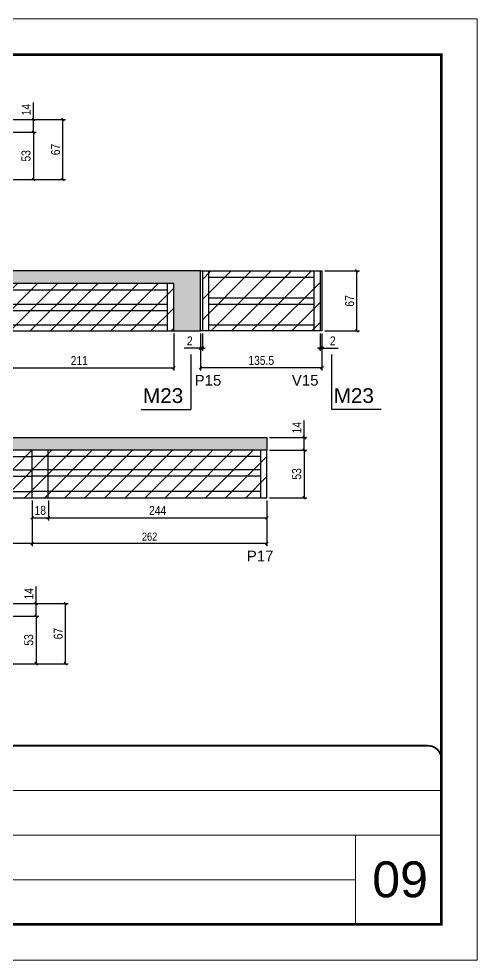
# Model space of a CAD drawing. Extents: x 3330 to 22105, y 1197 to 30204.
# Drawn here: x 13819 to 14331, y 26466 to 27516 of the extents above; entities that cross this region are included whole.
import ezdxf

# ---------------------------------------------------------------- set-up
doc = ezdxf.new("R2010")
doc.units = 0
doc.linetypes.add('CONTINUO', pattern=[0])
doc.linetypes.add('DASHED', pattern=[0.75, 0.5, -0.25])
for name, color, linetype in [('5', 5, 'Continuous'), ('COTA', 241, 'Continuous'), ('NOMENCLATURA', 7, 'Continuous'), ('Painéis', 200, 'Continuous'), ('SARR_2.2x7', 40, 'Continuous')]:
    doc.layers.add(name, color=color, linetype=linetype)
for name, color, linetype, lineweight in [('CARIMBO', 255, 'Continuous', 9), ('Folhas', 255, 'Continuous', 9), ('Hachura', 251, 'Continuous', 9), ('SARRAFO DE PRESSAO', 251, 'DASHED', 9)]:
    doc.layers.add(name, color=color, linetype=linetype, lineweight=lineweight)
doc.styles.add('ARIAL', font='arial.ttf')
doc.styles.add('COTA TECNICA', font='techl___.ttf', dxfattribs={"height": 10})
doc.styles.add('COTA TECNICA-50', font='techl___.ttf', dxfattribs={"height": 9})
doc.styles.get("Standard").update_dxf_attribs({"font": 'arial.ttf'})
doc.dimstyles.new('COTA PAINEL-50', dxfattribs={"dimtxt": 9, "dimasz": 3, "dimexe": 3, "dimexo": 3, "dimgap": 3, "dimtad": 1, "dimdec": 1, "dimzin": 12, "dimdsep": 46, "dimtxsty": 'COTA TECNICA-50', "dimblk1": 'OBLIQUE', "dimblk2": 'OBLIQUE', "dimsah": 1, "dimcen": 0.9, "dimclrd": 4, "dimclre": 4, "dimclrt": 240, "dimadec": 1, "dimazin": 3, "dimtfac": 1, "dimtdec": 1, "dimtmove": 0, "dimatfit": 3, "dimfxl": 1, "dimtolj": 1, "dimtzin": 12, "dimarcsym": 0})
doc.dimstyles.new('PAINEL', dxfattribs={"dimtxt": 10, "dimasz": 3, "dimexe": 3, "dimexo": 3, "dimgap": 3, "dimtad": 1, "dimdec": 1, "dimzin": 12, "dimdsep": 46, "dimtxsty": 'COTA TECNICA', "dimblk1": 'OBLIQUE', "dimblk2": 'OBLIQUE', "dimsah": 1, "dimcen": 0.9, "dimclrd": 4, "dimclre": 4, "dimclrt": 240, "dimadec": 1, "dimazin": 3, "dimtfac": 1, "dimtdec": 1, "dimtmove": 0, "dimatfit": 3, "dimfxl": 1, "dimtolj": 1, "dimtzin": 12, "dimarcsym": 0})

# ---------------------------------------------------------------- blocks, each defined once
blk = doc.blocks.new('9999999999')
at = {"color": 30, "linetype": 'CONTINUO'}
for p, q in [((98564.6, 34379.6), (99584, 34379.6)), ((98564.6, 34329.8), (99488, 34329.8)), ((99584, 34329.8), (99488, 34329.8)), ((99488, 34329.8), (99488, 34230.2)), ((98564.6, 34280), (99488, 34280))]:
    blk.add_line(p, q, dxfattribs=at)
at = {"color": 30, "linetype": 'CONTINUO', "const_width": 2}
blk.add_lwpolyline([(99584, 34230.2), (99584, 34414.4, 0.414214), (99569, 34429.4), (98229, 34429.4, 0.414214), (98214, 34414.4), (98214, 34245.2, 0.414214), (98229, 34230.2), (99584, 34230.2)], format="xyb", dxfattribs=at)
at = {"layer": 'Folhas'}
blk.add_lwpolyline([(98139, 34190.2), (99624, 34190.2), (99624, 35240.2), (98139, 35240.2)], close=True, dxfattribs=at)
at = {"layer": 'Folhas', "color": 30, "const_width": 3}
blk.add_lwpolyline([(98214, 34230.2), (99584, 34230.2), (99584, 35200.2), (98214, 35200.2)], close=True, dxfattribs=at)
blk = doc.blocks.new('_Oblique')
at = {"color": 0, "linetype": 'ByBlock', "lineweight": -2}
blk.add_line((-0.5, -0.5), (0.5, 0.5), dxfattribs=at)
blk = doc.blocks.new('*D1196')
at = {"layer": 'COTA', "color": 4, "linetype": 'ByBlock', "lineweight": -2, "transparency": 16777216}
for p, q in [((13799.3, 27389.7), (13838.6, 27389.7)), ((13835.6, 27389.7), (13835.6, 27336.7)), ((13799.3, 27336.7), (13838.6, 27336.7))]:
    blk.add_line(p, q, dxfattribs=at)
at = {"layer": 'Defpoints', "color": 0, "linetype": 'ByBlock', "transparency": 16777216}
for p in [(13796.3, 27389.7), (13796.3, 27336.7), (13835.6, 27336.7)]:
    blk.add_point(p, dxfattribs=at)
at = {"layer": 'COTA', "color": 4, "linetype": 'ByBlock', "lineweight": -2, "transparency": 16777216, "xscale": 3, "yscale": 3, "zscale": 3}
for p, rotation in [((13835.6, 27389.7), 90), ((13835.6, 27336.7), 270)]:
    blk.add_blockref('_Oblique', p, dxfattribs=dict(at, rotation=rotation))
at = {"layer": 'COTA', "color": 240, "linetype": 'ByBlock', "transparency": 16777216, "insert": (13827.4, 27363.2), "char_height": 10, "attachment_point": 5, "rotation": 90, "style": 'COTA TECNICA'}
blk.add_mtext('\\A1;53', dxfattribs=at)
blk = doc.blocks.new('*D1197')
at = {"layer": 'COTA', "color": 4, "linetype": 'ByBlock', "lineweight": -2, "transparency": 16777216}
for p, q in [((13835.6, 27403.7), (13835.6, 27422.8)), ((13799.3, 27403.7), (13838.6, 27403.7)), ((13835.6, 27389.7), (13835.6, 27403.7)), ((13799.3, 27389.7), (13838.6, 27389.7))]:
    blk.add_line(p, q, dxfattribs=at)
at = {"layer": 'Defpoints', "color": 0, "linetype": 'ByBlock', "transparency": 16777216}
for p in [(13796.3, 27403.7), (13835.6, 27403.7), (13796.3, 27389.7)]:
    blk.add_point(p, dxfattribs=at)
at = {"layer": 'COTA', "color": 4, "linetype": 'ByBlock', "lineweight": -2, "transparency": 16777216, "xscale": 3, "yscale": 3, "zscale": 3}
for p, rotation in [((13835.6, 27403.7), 90), ((13835.6, 27389.7), 270)]:
    blk.add_blockref('_Oblique', p, dxfattribs=dict(at, rotation=rotation))
at = {"layer": 'COTA', "color": 240, "linetype": 'ByBlock', "transparency": 16777216, "insert": (13827.6, 27414.7), "char_height": 10, "attachment_point": 5, "rotation": 90, "style": 'COTA TECNICA'}
blk.add_mtext('\\A1;14', dxfattribs=at)
blk = doc.blocks.new('*D1198')
at = {"layer": 'COTA', "color": 4, "linetype": 'ByBlock', "lineweight": -2, "transparency": 16777216}
for p, q in [((13799.3, 27403.7), (13871.5, 27403.7)), ((13868.5, 27336.7), (13868.5, 27403.7)), ((13799.3, 27336.7), (13871.5, 27336.7))]:
    blk.add_line(p, q, dxfattribs=at)
at = {"layer": 'Defpoints', "color": 0, "linetype": 'ByBlock', "transparency": 16777216}
for p in [(13796.3, 27403.7), (13868.5, 27403.7), (13796.3, 27336.7)]:
    blk.add_point(p, dxfattribs=at)
at = {"layer": 'COTA', "color": 4, "linetype": 'ByBlock', "lineweight": -2, "transparency": 16777216, "xscale": 3, "yscale": 3, "zscale": 3}
for p, rotation in [((13868.5, 27403.7), 90), ((13868.5, 27336.7), 270)]:
    blk.add_blockref('_Oblique', p, dxfattribs=dict(at, rotation=rotation))
at = {"layer": 'COTA', "color": 240, "linetype": 'ByBlock', "transparency": 16777216, "insert": (13860.4, 27370.2), "char_height": 10, "attachment_point": 5, "rotation": 90, "style": 'COTA TECNICA'}
blk.add_mtext('\\A1;67', dxfattribs=at)
blk = doc.blocks.new('*D1201')
at = {"layer": 'COTA', "color": 4, "linetype": 'ByBlock', "lineweight": -2, "transparency": 16777216}
for p, q in [((13781.3, 27164.8), (13781.3, 27123.7)), ((13992.3, 27164.8), (13992.3, 27123.7)), ((13781.3, 27126.7), (13992.3, 27126.7))]:
    blk.add_line(p, q, dxfattribs=at)
at = {"layer": 'Defpoints', "color": 0, "linetype": 'ByBlock', "transparency": 16777216}
for p in [(13781.3, 27167.8), (13992.3, 27167.8), (13992.3, 27126.7)]:
    blk.add_point(p, dxfattribs=at)
at = {"layer": 'COTA', "color": 4, "linetype": 'ByBlock', "lineweight": -2, "transparency": 16777216, "xscale": 3, "yscale": 3, "zscale": 3, "rotation": 180}
blk.add_blockref('_Oblique', (13781.3, 27126.7), dxfattribs=at)
at = {"layer": 'COTA', "color": 4, "linetype": 'ByBlock', "lineweight": -2, "transparency": 16777216, "xscale": 3, "yscale": 3, "zscale": 3}
blk.add_blockref('_Oblique', (13992.3, 27126.7), dxfattribs=at)
at = {"layer": 'COTA', "color": 240, "linetype": 'ByBlock', "transparency": 16777216, "insert": (13886.8, 27134.7), "char_height": 10, "attachment_point": 5, "style": 'COTA TECNICA'}
blk.add_mtext('\\A1;211', dxfattribs=at)
blk = doc.blocks.new('*D1158')
at = {"layer": 'COTA', "color": 4, "linetype": 'ByBlock', "lineweight": -2, "transparency": 16777216}
for p, q in [((14022.3, 27164.8), (14022.3, 27123.7)), ((14157.8, 27164.8), (14157.8, 27123.7)), ((14157.8, 27126.7), (14022.3, 27126.7))]:
    blk.add_line(p, q, dxfattribs=at)
at = {"layer": 'Defpoints', "color": 0, "linetype": 'ByBlock', "transparency": 16777216}
for p in [(14022.3, 27167.8), (14157.8, 27167.8), (14022.3, 27126.7)]:
    blk.add_point(p, dxfattribs=at)
at = {"layer": 'COTA', "color": 4, "linetype": 'ByBlock', "lineweight": -2, "transparency": 16777216, "xscale": 3, "yscale": 3, "zscale": 3, "rotation": 180}
blk.add_blockref('_Oblique', (14022.3, 27126.7), dxfattribs=at)
at = {"layer": 'COTA', "color": 4, "linetype": 'ByBlock', "lineweight": -2, "transparency": 16777216, "xscale": 3, "yscale": 3, "zscale": 3}
blk.add_blockref('_Oblique', (14157.8, 27126.7), dxfattribs=at)
at = {"layer": 'COTA', "color": 240, "linetype": 'ByBlock', "transparency": 16777216, "insert": (14090, 27134.9), "char_height": 10, "attachment_point": 5, "style": 'COTA TECNICA'}
blk.add_mtext('\\A1;135.5', dxfattribs=at)
blk = doc.blocks.new('*D1159')
at = {"layer": 'COTA', "color": 4, "linetype": 'ByBlock', "lineweight": -2, "transparency": 16777216}
for p, q in [((14160.8, 27234.8), (14199.8, 27234.8)), ((14196.8, 27167.8), (14196.8, 27234.8)), ((14160.8, 27167.8), (14199.8, 27167.8))]:
    blk.add_line(p, q, dxfattribs=at)
at = {"layer": 'Defpoints', "color": 0, "linetype": 'ByBlock', "transparency": 16777216}
for p in [(14157.8, 27234.8), (14196.8, 27234.8), (14157.8, 27167.8)]:
    blk.add_point(p, dxfattribs=at)
at = {"layer": 'COTA', "color": 4, "linetype": 'ByBlock', "lineweight": -2, "transparency": 16777216, "xscale": 3, "yscale": 3, "zscale": 3}
for p, rotation in [((14196.8, 27234.8), 90), ((14196.8, 27167.8), 270)]:
    blk.add_blockref('_Oblique', p, dxfattribs=dict(at, rotation=rotation))
at = {"layer": 'COTA', "color": 240, "linetype": 'ByBlock', "transparency": 16777216, "insert": (14188.7, 27201.3), "char_height": 10, "attachment_point": 5, "rotation": 90, "style": 'COTA TECNICA'}
blk.add_mtext('\\A1;67', dxfattribs=at)
blk = doc.blocks.new('*D1160')
at = {"layer": 'COTA', "color": 4, "linetype": 'ByBlock', "lineweight": -2, "transparency": 16777216}
for p, q in [((14155.8, 27164.8), (14155.8, 27145.7)), ((14157.8, 27164.8), (14157.8, 27145.7)), ((14155.8, 27148.7), (14152.8, 27148.7)), ((14155.8, 27148.7), (14157.8, 27148.7)), ((14157.8, 27148.7), (14175.9, 27148.7))]:
    blk.add_line(p, q, dxfattribs=at)
at = {"layer": 'Defpoints', "color": 0, "linetype": 'ByBlock', "transparency": 16777216}
for p in [(14155.8, 27167.8), (14157.8, 27167.8), (14157.8, 27148.7)]:
    blk.add_point(p, dxfattribs=at)
at = {"layer": 'COTA', "color": 4, "linetype": 'ByBlock', "lineweight": -2, "transparency": 16777216, "xscale": 3, "yscale": 3, "zscale": 3}
blk.add_blockref('_Oblique', (14155.8, 27148.7), dxfattribs=at)
at = {"layer": 'COTA', "color": 4, "linetype": 'ByBlock', "lineweight": -2, "transparency": 16777216, "xscale": 3, "yscale": 3, "zscale": 3, "rotation": 180}
blk.add_blockref('_Oblique', (14157.8, 27148.7), dxfattribs=at)
at = {"layer": 'COTA', "color": 240, "linetype": 'ByBlock', "transparency": 16777216, "insert": (14169.8, 27156.7), "char_height": 10, "attachment_point": 5, "style": 'COTA TECNICA'}
blk.add_mtext('\\A1;2', dxfattribs=at)
blk = doc.blocks.new('*D1161')
at = {"layer": 'COTA', "color": 4, "linetype": 'ByBlock', "lineweight": -2, "transparency": 16777216}
for p, q in [((14022.3, 27164.8), (14022.3, 27145.7)), ((14024.3, 27164.8), (14024.3, 27145.7)), ((14022.3, 27148.7), (14004.1, 27148.7)), ((14024.3, 27148.7), (14022.3, 27148.7)), ((14024.3, 27148.7), (14027.3, 27148.7))]:
    blk.add_line(p, q, dxfattribs=at)
at = {"layer": 'Defpoints', "color": 0, "linetype": 'ByBlock', "transparency": 16777216}
for p in [(14022.3, 27167.8), (14024.3, 27167.8), (14022.3, 27148.7)]:
    blk.add_point(p, dxfattribs=at)
at = {"layer": 'COTA', "color": 4, "linetype": 'ByBlock', "lineweight": -2, "transparency": 16777216, "xscale": 3, "yscale": 3, "zscale": 3}
blk.add_blockref('_Oblique', (14022.3, 27148.7), dxfattribs=at)
at = {"layer": 'COTA', "color": 4, "linetype": 'ByBlock', "lineweight": -2, "transparency": 16777216, "xscale": 3, "yscale": 3, "zscale": 3, "rotation": 180}
blk.add_blockref('_Oblique', (14024.3, 27148.7), dxfattribs=at)
at = {"layer": 'COTA', "color": 240, "linetype": 'ByBlock', "transparency": 16777216, "insert": (14010.2, 27156.7), "char_height": 10, "attachment_point": 5, "style": 'COTA TECNICA'}
blk.add_mtext('\\A1;2', dxfattribs=at)
blk = doc.blocks.new('*D1164')
at = {"layer": 'COTA', "color": 4, "linetype": 'ByBlock', "lineweight": -2, "transparency": 16777216}
for p, q in [((13834.3, 26978.8), (13834.3, 26927.7)), ((14096.3, 26978.8), (14096.3, 26927.7)), ((14096.3, 26930.7), (13834.3, 26930.7))]:
    blk.add_line(p, q, dxfattribs=at)
at = {"layer": 'Defpoints', "color": 0, "linetype": 'ByBlock', "transparency": 16777216}
for p in [(13834.3, 26981.8), (14096.3, 26981.8), (13834.3, 26930.7)]:
    blk.add_point(p, dxfattribs=at)
at = {"layer": 'COTA', "color": 4, "linetype": 'ByBlock', "lineweight": -2, "transparency": 16777216, "xscale": 3, "yscale": 3, "zscale": 3, "rotation": 180}
blk.add_blockref('_Oblique', (13834.3, 26930.7), dxfattribs=at)
at = {"layer": 'COTA', "color": 4, "linetype": 'ByBlock', "lineweight": -2, "transparency": 16777216, "xscale": 3, "yscale": 3, "zscale": 3}
blk.add_blockref('_Oblique', (14096.3, 26930.7), dxfattribs=at)
at = {"layer": 'COTA', "color": 240, "linetype": 'ByBlock', "transparency": 16777216, "insert": (13965.3, 26938.3), "char_height": 9, "attachment_point": 5, "style": 'COTA TECNICA-50'}
blk.add_mtext('\\A1;262', dxfattribs=at)
blk = doc.blocks.new('*D1165')
at = {"layer": 'COTA', "color": 4, "linetype": 'ByBlock', "lineweight": -2, "transparency": 16777216}
for p, q in [((13590.3, 26978.8), (13590.3, 26927.7)), ((13834.3, 26978.8), (13834.3, 26927.7)), ((13834.3, 26930.7), (13590.3, 26930.7))]:
    blk.add_line(p, q, dxfattribs=at)
at = {"layer": 'Defpoints', "color": 0, "linetype": 'ByBlock', "transparency": 16777216}
for p in [(13590.3, 26981.8), (13834.3, 26981.8), (13590.3, 26930.7)]:
    blk.add_point(p, dxfattribs=at)
at = {"layer": 'COTA', "color": 4, "linetype": 'ByBlock', "lineweight": -2, "transparency": 16777216, "xscale": 3, "yscale": 3, "zscale": 3, "rotation": 180}
blk.add_blockref('_Oblique', (13590.3, 26930.7), dxfattribs=at)
at = {"layer": 'COTA', "color": 4, "linetype": 'ByBlock', "lineweight": -2, "transparency": 16777216, "xscale": 3, "yscale": 3, "zscale": 3}
blk.add_blockref('_Oblique', (13834.3, 26930.7), dxfattribs=at)
at = {"layer": 'COTA', "color": 240, "linetype": 'ByBlock', "transparency": 16777216, "insert": (13712.3, 26938.2), "char_height": 9, "attachment_point": 5, "style": 'COTA TECNICA-50'}
blk.add_mtext('\\A1;244', dxfattribs=at)
blk = doc.blocks.new('*D1166')
at = {"layer": 'COTA', "color": 4, "linetype": 'ByBlock', "lineweight": -2, "transparency": 16777216}
for p, q in [((13834.3, 26978.8), (13834.3, 26956.5)), ((13852.3, 26978.8), (13852.3, 26956.5)), ((13834.3, 26959.5), (13852.3, 26959.5))]:
    blk.add_line(p, q, dxfattribs=at)
at = {"layer": 'Defpoints', "color": 0, "linetype": 'ByBlock', "transparency": 16777216}
for p in [(13834.3, 26981.8), (13852.3, 26981.8), (13852.3, 26959.5)]:
    blk.add_point(p, dxfattribs=at)
at = {"layer": 'COTA', "color": 4, "linetype": 'ByBlock', "lineweight": -2, "transparency": 16777216, "xscale": 3, "yscale": 3, "zscale": 3, "rotation": 180}
blk.add_blockref('_Oblique', (13834.3, 26959.5), dxfattribs=at)
at = {"layer": 'COTA', "color": 4, "linetype": 'ByBlock', "lineweight": -2, "transparency": 16777216, "xscale": 3, "yscale": 3, "zscale": 3}
blk.add_blockref('_Oblique', (13852.3, 26959.5), dxfattribs=at)
at = {"layer": 'COTA', "color": 240, "linetype": 'ByBlock', "transparency": 16777216, "insert": (13843.3, 26967.6), "char_height": 10, "attachment_point": 5, "style": 'COTA TECNICA'}
blk.add_mtext('\\A1;18', dxfattribs=at)
blk = doc.blocks.new('*D1167')
at = {"layer": 'COTA', "color": 4, "linetype": 'ByBlock', "lineweight": -2, "transparency": 16777216}
for p, q in [((13852.3, 26978.8), (13852.3, 26956.5)), ((14096.3, 26978.8), (14096.3, 26956.5)), ((13852.3, 26959.5), (14096.3, 26959.5))]:
    blk.add_line(p, q, dxfattribs=at)
at = {"layer": 'Defpoints', "color": 0, "linetype": 'ByBlock', "transparency": 16777216}
for p in [(13852.3, 26981.8), (14096.3, 26981.8), (14096.3, 26959.5)]:
    blk.add_point(p, dxfattribs=at)
at = {"layer": 'COTA', "color": 4, "linetype": 'ByBlock', "lineweight": -2, "transparency": 16777216, "xscale": 3, "yscale": 3, "zscale": 3, "rotation": 180}
blk.add_blockref('_Oblique', (13852.3, 26959.5), dxfattribs=at)
at = {"layer": 'COTA', "color": 4, "linetype": 'ByBlock', "lineweight": -2, "transparency": 16777216, "xscale": 3, "yscale": 3, "zscale": 3}
blk.add_blockref('_Oblique', (14096.3, 26959.5), dxfattribs=at)
at = {"layer": 'COTA', "color": 240, "linetype": 'ByBlock', "transparency": 16777216, "insert": (13974.3, 26967.6), "char_height": 10, "attachment_point": 5, "style": 'COTA TECNICA'}
blk.add_mtext('\\A1;244', dxfattribs=at)
blk = doc.blocks.new('*D1169')
at = {"layer": 'COTA', "color": 4, "linetype": 'ByBlock', "lineweight": -2, "transparency": 16777216}
for p, q in [((14099.3, 27034.8), (14140.9, 27034.8)), ((14137.9, 27034.8), (14137.9, 26981.8)), ((14099.3, 26981.8), (14140.9, 26981.8))]:
    blk.add_line(p, q, dxfattribs=at)
at = {"layer": 'Defpoints', "color": 0, "linetype": 'ByBlock', "transparency": 16777216}
for p in [(14096.3, 27034.8), (14096.3, 26981.8), (14137.9, 26981.8)]:
    blk.add_point(p, dxfattribs=at)
at = {"layer": 'COTA', "color": 4, "linetype": 'ByBlock', "lineweight": -2, "transparency": 16777216, "xscale": 3, "yscale": 3, "zscale": 3}
for p, rotation in [((14137.9, 27034.8), 90), ((14137.9, 26981.8), 270)]:
    blk.add_blockref('_Oblique', p, dxfattribs=dict(at, rotation=rotation))
at = {"layer": 'COTA', "color": 240, "linetype": 'ByBlock', "transparency": 16777216, "insert": (14129.6, 27008.3), "char_height": 10, "attachment_point": 5, "rotation": 90, "style": 'COTA TECNICA'}
blk.add_mtext('\\A1;53', dxfattribs=at)
blk = doc.blocks.new('*D1170')
at = {"layer": 'COTA', "color": 4, "linetype": 'ByBlock', "lineweight": -2, "transparency": 16777216}
for p, q in [((14137.9, 27048.8), (14137.9, 27067.9)), ((14099.3, 27048.8), (14140.9, 27048.8)), ((14137.9, 27034.8), (14137.9, 27048.8)), ((14099.3, 27034.8), (14140.9, 27034.8))]:
    blk.add_line(p, q, dxfattribs=at)
at = {"layer": 'Defpoints', "color": 0, "linetype": 'ByBlock', "transparency": 16777216}
for p in [(14096.3, 27048.8), (14137.9, 27048.8), (14096.3, 27034.8)]:
    blk.add_point(p, dxfattribs=at)
at = {"layer": 'COTA', "color": 4, "linetype": 'ByBlock', "lineweight": -2, "transparency": 16777216, "xscale": 3, "yscale": 3, "zscale": 3}
for p, rotation in [((14137.9, 27048.8), 90), ((14137.9, 27034.8), 270)]:
    blk.add_blockref('_Oblique', p, dxfattribs=dict(at, rotation=rotation))
at = {"layer": 'COTA', "color": 240, "linetype": 'ByBlock', "transparency": 16777216, "insert": (14129.8, 27059.9), "char_height": 10, "attachment_point": 5, "rotation": 90, "style": 'COTA TECNICA'}
blk.add_mtext('\\A1;14', dxfattribs=at)
blk = doc.blocks.new('*D1175')
at = {"layer": 'COTA', "color": 4, "linetype": 'ByBlock', "lineweight": -2, "transparency": 16777216}
for p, q in [((13802.3, 26849.7), (13841.6, 26849.7)), ((13838.6, 26849.7), (13838.6, 26796.7)), ((13802.3, 26796.7), (13841.6, 26796.7))]:
    blk.add_line(p, q, dxfattribs=at)
at = {"layer": 'Defpoints', "color": 0, "linetype": 'ByBlock', "transparency": 16777216}
for p in [(13799.3, 26849.7), (13799.3, 26796.7), (13838.6, 26796.7)]:
    blk.add_point(p, dxfattribs=at)
at = {"layer": 'COTA', "color": 4, "linetype": 'ByBlock', "lineweight": -2, "transparency": 16777216, "xscale": 3, "yscale": 3, "zscale": 3}
for p, rotation in [((13838.6, 26849.7), 90), ((13838.6, 26796.7), 270)]:
    blk.add_blockref('_Oblique', p, dxfattribs=dict(at, rotation=rotation))
at = {"layer": 'COTA', "color": 240, "linetype": 'ByBlock', "transparency": 16777216, "insert": (13830.4, 26823.2), "char_height": 10, "attachment_point": 5, "rotation": 90, "style": 'COTA TECNICA'}
blk.add_mtext('\\A1;53', dxfattribs=at)
blk = doc.blocks.new('*D1176')
at = {"layer": 'COTA', "color": 4, "linetype": 'ByBlock', "lineweight": -2, "transparency": 16777216}
for p, q in [((13838.6, 26863.7), (13838.6, 26882.8)), ((13802.3, 26863.7), (13841.6, 26863.7)), ((13838.6, 26849.7), (13838.6, 26863.7)), ((13802.3, 26849.7), (13841.6, 26849.7))]:
    blk.add_line(p, q, dxfattribs=at)
at = {"layer": 'Defpoints', "color": 0, "linetype": 'ByBlock', "transparency": 16777216}
for p in [(13799.3, 26863.7), (13838.6, 26863.7), (13799.3, 26849.7)]:
    blk.add_point(p, dxfattribs=at)
at = {"layer": 'COTA', "color": 4, "linetype": 'ByBlock', "lineweight": -2, "transparency": 16777216, "xscale": 3, "yscale": 3, "zscale": 3}
for p, rotation in [((13838.6, 26863.7), 90), ((13838.6, 26849.7), 270)]:
    blk.add_blockref('_Oblique', p, dxfattribs=dict(at, rotation=rotation))
at = {"layer": 'COTA', "color": 240, "linetype": 'ByBlock', "transparency": 16777216, "insert": (13830.6, 26874.7), "char_height": 10, "attachment_point": 5, "rotation": 90, "style": 'COTA TECNICA'}
blk.add_mtext('\\A1;14', dxfattribs=at)
blk = doc.blocks.new('*D1177')
at = {"layer": 'COTA', "color": 4, "linetype": 'ByBlock', "lineweight": -2, "transparency": 16777216}
for p, q in [((13802.3, 26863.7), (13874.5, 26863.7)), ((13871.5, 26796.7), (13871.5, 26863.7)), ((13802.3, 26796.7), (13874.5, 26796.7))]:
    blk.add_line(p, q, dxfattribs=at)
at = {"layer": 'Defpoints', "color": 0, "linetype": 'ByBlock', "transparency": 16777216}
for p in [(13799.3, 26863.7), (13871.5, 26863.7), (13799.3, 26796.7)]:
    blk.add_point(p, dxfattribs=at)
at = {"layer": 'COTA', "color": 4, "linetype": 'ByBlock', "lineweight": -2, "transparency": 16777216, "xscale": 3, "yscale": 3, "zscale": 3}
for p, rotation in [((13871.5, 26863.7), 90), ((13871.5, 26796.7), 270)]:
    blk.add_blockref('_Oblique', p, dxfattribs=dict(at, rotation=rotation))
at = {"layer": 'COTA', "color": 240, "linetype": 'ByBlock', "transparency": 16777216, "insert": (13863.4, 26830.2), "char_height": 10, "attachment_point": 5, "rotation": 90, "style": 'COTA TECNICA'}
blk.add_mtext('\\A1;67', dxfattribs=at)

msp = doc.modelspace()

# ---------------------------------------------------------------- hatches: boundary and pattern name
at = {"layer": 'COTA', "linetype": 'ByBlock'}
h = msp.add_hatch(dxfattribs=at)
h.set_pattern_fill('AR-CONC', color=256, scale=0.03)
h.set_pattern_definition([(50, (-116174.9415, -5427.082), (5.46554007, -0.47817257), [0.5715, -6.2865]), (355, (-116174.9415, -5427.082), (-1.05730264, 5.73170536), [0.4572, -5.02921753]), (100.4514447, (-116174.486, -5427.122), (4.40823741, 5.25353256), [0.48570026, -5.34270734]), (46.1842, (-116174.9415, -5425.558), (8.13237123, -1.26126984), [0.85725, -9.42975]), (96.6355576, (-116174.264, -5425.663), (7.122124, 7.42278374), [0.7285507, -8.01406824]), (351.184151, (-116174.9415, -5425.558), (7.122124, 7.42278374), [0.685799, -7.54379196]), (21, (-116174.1795, -5425.939), (4.54843174, -3.06795595), [0.5715, -6.2865]), (326, (-116174.1795, -5425.939), (1.85406085, 5.52563898), [0.4572, -5.0292]), (71.451445, (-116173.8004, -5426.195), (6.40249258, 2.45768307), [0.48570026, -5.34269813]), (37.5, (-116174.9415, -5427.0821), (0.092658098, 2.536651166), [0, -4.96824, 0, -5.1054, 0, -5.04825]), (7.5, (-116174.9415, -5427.0821), (2.004589875, 3.005417245), [0, -2.91084, 0, -4.85394, 0, -1.92405]), (327.5, (-116176.6407, -5427.0821), (4.067717855, -0.17186232), [0, -1.905, 0, -5.9436, 0, -7.8867]), (317.5, (-116177.4027, -5427.082), (4.44387544, 0.76279473), [0, -2.4765, 0, -3.94716, 0, -5.6007])])
h.paths.add_polyline_path([(13992.26, 27167.77), (14022.26, 27167.77), (14022.26, 27234.77), (13293.26, 27234.77), (13293.26, 27220.77), (13992.26, 27220.77)])
h = msp.add_hatch(dxfattribs=at)
h.set_pattern_fill('AR-CONC', color=256, scale=0.03)
h.set_pattern_definition([(50, (-116174.9415, -5442.51), (5.46554007, -0.47817257), [0.5715, -6.2865]), (355, (-116174.9415, -5442.51), (-1.05730264, 5.73170536), [0.4572, -5.02921753]), (100.4514447, (-116174.486, -5442.55), (4.40823741, 5.25353256), [0.48570026, -5.34270734]), (46.1842, (-116174.9415, -5440.986), (8.13237123, -1.26126984), [0.85725, -9.42975]), (96.6355576, (-116174.264, -5441.091), (7.122124, 7.42278374), [0.7285507, -8.01406824]), (351.184151, (-116174.9415, -5440.986), (7.122124, 7.42278374), [0.685799, -7.54379196]), (21, (-116174.1795, -5441.367), (4.54843174, -3.06795595), [0.5715, -6.2865]), (326, (-116174.1795, -5441.367), (1.85406085, 5.52563898), [0.4572, -5.0292]), (71.451445, (-116173.8004, -5441.6226), (6.40249258, 2.45768307), [0.48570026, -5.34269813]), (37.5, (-116174.9415, -5442.5099), (0.092658098, 2.536651166), [0, -4.96824, 0, -5.1054, 0, -5.04825]), (7.5, (-116174.9415, -5442.51), (2.004589875, 3.005417245), [0, -2.91084, 0, -4.85394, 0, -1.92405]), (327.5, (-116176.6407, -5442.5099), (4.067717855, -0.17186232), [0, -1.905, 0, -5.9436, 0, -7.8867]), (317.5, (-116177.4027, -5442.51), (4.44387544, 0.76279473), [0, -2.4765, 0, -3.94716, 0, -5.6007])])
h.paths.add_polyline_path([(13590.26, 27034.83), (14096.26, 27034.83), (14096.26, 27048.83), (13560.26, 27048.83), (13560.26, 26981.83), (13590.26, 26981.83)])
at = {"layer": 'Hachura', "linetype": 'ByBlock'}
h = msp.add_hatch(dxfattribs=at)
h.set_pattern_fill('ANSI31', color=256, scale=5)
h.paths.add_polyline_path([(13537.26, 27389.67), (13293.26, 27389.67), (13293.26, 27336.67), (13537.26, 27336.67)])
h.paths.add_polyline_path([(13674.26, 27389.67), (13537.26, 27389.67), (13537.26, 27336.67), (13674.26, 27336.67)])
h.paths.add_polyline_path([(13796.26, 27389.67), (13674.26, 27389.67), (13674.26, 27336.67), (13796.26, 27336.67)])
h.paths.add_polyline_path([(13537.26, 27220.77), (13293.26, 27220.77), (13293.26, 27167.77), (13537.26, 27167.77)])
h.paths.add_polyline_path([(13781.26, 27220.77), (13537.26, 27220.77), (13537.26, 27167.77), (13781.26, 27167.77)])
h.paths.add_polyline_path([(13992.26, 27220.77), (13781.26, 27220.77), (13781.26, 27167.77), (13992.26, 27167.77)])
h.paths.add_polyline_path([(14155.76, 27234.77), (14024.26, 27234.77), (14024.26, 27167.77), (14155.76, 27167.77)])
h.paths.add_polyline_path([(14096.26, 27034.83), (13852.26, 27034.83), (13852.26, 26981.83), (14096.26, 26981.83)])
h.paths.add_polyline_path([(13852.26, 27034.83), (13834.26, 27034.83), (13834.26, 26981.83), (13852.26, 26981.83)])
h.paths.add_polyline_path([(13834.26, 27034.83), (13590.26, 27034.83), (13590.26, 26981.83), (13834.26, 26981.83)])
h.paths.add_polyline_path([(13560.26, 27048.83), (13415.26, 27048.83), (13415.26, 26981.83), (13560.26, 26981.83)])
h.paths.add_polyline_path([(13415.26, 27048.83), (13293.26, 27048.83), (13293.26, 26981.83), (13415.26, 26981.83)])
h.paths.add_polyline_path([(13537.26, 26849.67), (13293.26, 26849.67), (13293.26, 26796.67), (13537.26, 26796.67)])
h.paths.add_polyline_path([(13555.26, 26849.67), (13537.26, 26849.67), (13537.26, 26796.67), (13555.26, 26796.67)])
h.paths.add_polyline_path([(13799.26, 26849.67), (13555.26, 26849.67), (13555.26, 26796.67), (13799.26, 26796.67)])

# ---------------------------------------------------------------- linework, layer by layer
at = {"layer": 'COTA', "linetype": 'ByBlock'}
for p, q in [((14022.26, 27234.77), (13293.26, 27234.77)), ((13992.26, 27167.77), (14022.26, 27167.77)), ((13560.26, 27048.83), (14096.26, 27048.83)), ((14096.26, 27048.83), (14096.26, 27034.83))]:
    msp.add_line(p, q, dxfattribs=at)
at = {"layer": 'NOMENCLATURA', "linetype": 'Continuous'}
for p, q in [((14011.44, 27141.44), (14011.44, 27080.27)), ((14168.57, 27141.44), (14168.57, 27080.27)), ((13956.08, 27080.27), (14011.44, 27080.27)), ((14223.93, 27080.27), (14168.57, 27080.27))]:
    msp.add_line(p, q, dxfattribs=at)
at = {"layer": 'Painéis', "linetype": 'Continuous'}
for p, q in [((14022.26, 27167.77), (14022.26, 27234.77)), ((14022.26, 27234.77), (14157.76, 27234.77)), ((14024.26, 27234.77), (14024.26, 27167.77)), ((14155.76, 27234.77), (14155.76, 27167.77)), ((14157.76, 27234.77), (14157.76, 27167.77)), ((13992.26, 27220.77), (13293.26, 27220.77)), ((13992.26, 27167.77), (13992.26, 27220.77)), ((13293.26, 27167.77), (13992.26, 27167.77)), ((14157.76, 27167.77), (14022.26, 27167.77)), ((14096.26, 27034.83), (13590.26, 27034.83)), ((13834.26, 26981.83), (13834.26, 27034.83)), ((13852.26, 26981.83), (13852.26, 27034.83)), ((14096.26, 26981.83), (14096.26, 27034.83)), ((13590.26, 26981.83), (14096.26, 26981.83))]:
    msp.add_line(p, q, dxfattribs=at)
at = {"layer": 'SARR_2.2x7', "linetype": 'Continuous'}
for p, q in [((14031.26, 27234.77), (14031.26, 27167.77)), ((14031.26, 27227.77), (14148.76, 27227.77)), ((14148.76, 27234.77), (14148.76, 27167.77)), ((13985.26, 27167.77), (13985.26, 27220.77)), ((13781.26, 27213.77), (13985.26, 27213.77)), ((13781.26, 27197.77), (13985.26, 27197.77)), ((14031.26, 27204.84), (14148.76, 27204.84)), ((14031.26, 27197.84), (14148.76, 27197.84)), ((13781.26, 27190.77), (13985.26, 27190.77)), ((13781.26, 27174.77), (13985.26, 27174.77)), ((14031.26, 27174.77), (14148.76, 27174.77)), ((13597.26, 27027.83), (13834.26, 27027.83)), ((14089.26, 27027.83), (13834.26, 27027.83)), ((14089.26, 27034.83), (14089.26, 26981.83)), ((13597.26, 27012.82), (13834.26, 27012.82)), ((14089.26, 27012.82), (13834.26, 27012.82)), ((13597.26, 27005.82), (13834.26, 27005.82)), ((14089.26, 27005.82), (13834.26, 27005.82)), ((13597.26, 26988.83), (13834.26, 26988.83)), ((14089.26, 26988.83), (13834.26, 26988.83))]:
    msp.add_line(p, q, dxfattribs=at)

# ---------------------------------------------------------------- block references
at = {"layer": 'SARRAFO DE PRESSAO', "color": 6, "linetype": 'ByBlock'}
msp.add_blockref('9999999999', (-85292.92, -7724.23), dxfattribs=at)

# ---------------------------------------------------------------- texts
at = {"layer": '5', "linetype": 'Continuous'}
for s, rotation, p in [('P15', 359.99996, (14015.61, 27106.79)), ('V15', 359.99996, (14124.11, 27106.79)), ('P17', 0.00004, (14073.83, 26910.76))]:
    msp.add_text(s, height=12, rotation=rotation, dxfattribs=at).set_placement(p)
at = {"layer": 'CARIMBO', "style": 'ARIAL'}
msp.add_text('09', height=40, dxfattribs=at).set_placement((14213.92, 26536.12))
at = {"layer": 'NOMENCLATURA', "linetype": 'Continuous'}
for p in [(13958.02, 27087.47), (14170.92, 27087.47)]:
    msp.add_text('M23', height=16.5, dxfattribs=at).set_placement(p)

# ---------------------------------------------------------------- dimensions: what is measured, and where the dimension line sits
at = {"layer": 'COTA', "linetype": 'ByBlock'}
for base, p1, p2, angle, picture, middle in [((13835.65, 27403.67), (13796.26, 27389.67), (13796.26, 27403.67), 90, '*D1197', (13827.58, 27414.73)), ((13868.52, 27403.67), (13796.26, 27336.67), (13796.26, 27403.67), 90, '*D1198', (13860.42, 27370.17)), ((13835.65, 27336.67), (13796.26, 27389.67), (13796.26, 27336.67), 90, '*D1196', (13827.43, 27363.17)), ((14196.82, 27234.77), (14157.76, 27167.77), (14157.76, 27234.77), 90, '*D1159', (14188.71, 27201.27)), ((14022.26, 27148.67), (14024.26, 27167.77), (14022.26, 27167.77), 180, '*D1161', (14010.2, 27156.67)), ((14137.86, 27048.83), (14096.26, 27034.83), (14096.26, 27048.83), 90, '*D1170', (14129.78, 27059.89)), ((14137.86, 26981.83), (14096.26, 27034.83), (14096.26, 26981.83), 90, '*D1169', (14129.64, 27008.33)), ((13838.65, 26863.67), (13799.26, 26849.67), (13799.26, 26863.67), 90, '*D1176', (13830.58, 26874.73)), ((13871.52, 26863.67), (13799.26, 26796.67), (13799.26, 26863.67), 90, '*D1177', (13863.42, 26830.17)), ((13838.65, 26796.67), (13799.26, 26849.67), (13799.26, 26796.67), 90, '*D1175', (13830.43, 26823.17))]:
    dim = msp.add_linear_dim(base=base, p1=p1, p2=p2, angle=angle, dimstyle='PAINEL', dxfattribs=at)
    dim.commit()
    dim.dimension.update_dxf_attribs({"geometry": picture, "text_midpoint": middle})
for base, p1, p2, picture, middle in [((13992.26, 27126.68), (13781.26, 27167.77), (13992.26, 27167.77), '*D1201', (13886.76, 27134.74)), ((14022.26, 27126.68), (14157.76, 27167.77), (14022.26, 27167.77), '*D1158', (14090.01, 27134.9)), ((14157.76, 27148.67), (14155.76, 27167.77), (14157.76, 27167.77), '*D1160', (14169.81, 27156.67)), ((13852.26, 26959.53), (13834.26, 26981.83), (13852.26, 26981.83), '*D1166', (13843.26, 26967.62))]:
    dim = msp.add_linear_dim(base=base, p1=p1, p2=p2, dimstyle='PAINEL', dxfattribs=at)
    dim.commit()
    dim.dimension.update_dxf_attribs({"geometry": picture, "text_midpoint": middle})
dim = msp.add_linear_dim(base=(13590.26, 26930.66), p1=(13834.26, 26981.83), p2=(13590.26, 26981.83), angle=180, dimstyle='COTA PAINEL-50', override={"dimarcsym": 1}, dxfattribs=at)
dim.commit()
dim.dimension.update_dxf_attribs({"geometry": '*D1165', "text_midpoint": (13712.26, 26938.23)})
for base, p1, p2, dimstyle, override, picture, middle in [((13834.26, 26930.66), (14096.26, 26981.83), (13834.26, 26981.83), 'COTA PAINEL-50', {"dimarcsym": 1}, '*D1164', (13965.26, 26938.25)), ((14096.26, 26959.53), (13852.26, 26981.83), (14096.26, 26981.83), 'PAINEL', {"dimtmove": 1}, '*D1167', (13974.26, 26967.6))]:
    dim = msp.add_linear_dim(base=base, p1=p1, p2=p2, dimstyle=dimstyle, override=override, dxfattribs=at)
    dim.commit()
    dim.dimension.update_dxf_attribs({"geometry": picture, "text_midpoint": middle})

doc.saveas('drawing.dxf')
